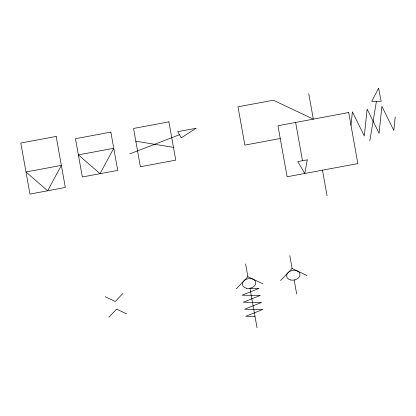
<?xml version="1.0" encoding="UTF-8"?>
<svg xmlns="http://www.w3.org/2000/svg" width="416" height="416" viewBox="0 0 416 416"><rect width="100%" height="100%" fill="white"/><g stroke="black" fill="none" stroke-linecap="round" stroke-linejoin="round"><path stroke-width="0.62" d="M395.2 117.052L393.838 130.494L381.883 106.35L379.085 133.25L367.13 109.101L364.333 136.001L352.383 111.852L350.984 125.304M369.798 140.946L376.418 101.405M122.928 293.452L115.227 301.48L105.243 296.748M108.904 317.169L116.605 309.135L126.589 313.867M236.335 288.777L247.884 276.734L245.596 263.968M280.55 280.53L292.1 268.481L289.812 255.72M129.823 153.878L179.483 134.722M280.233 138.502L244.858 145.101L237.994 106.813L273.369 100.214L313.321 119.142L308.74 93.616M255.018 316.519L245.83 316.259L262.891 309.447L244.572 309.239L261.628 302.427L243.313 302.219L260.369 295.407L242.055 295.199L259.111 288.392L249.954 288.288L257.036 327.777M135.824 141.216L173.482 147.378M292.1 268.481L307.081 275.579M247.884 276.734L262.865 283.826M322.473 170.186L327.054 195.712M295.63 122.439L302.5 160.727M294.174 280.036L296.676 294.008M307.237 159.843L304.788 173.488L297.757 161.611L307.237 159.843M378.622 88.223L371.675 101.405L381.16 101.4L378.622 88.223M61.365 165.381L47.642 190.788L25.99 171.98L61.365 165.381M113.75 148.283L100.027 173.69L78.374 154.882L113.75 148.283M196.035 128.336L181.262 137.81L177.705 131.633L196.035 128.336M56.176 136.438L20.8 143.036L29.957 194.085L65.328 187.486L56.176 136.438M110.848 132.101L75.473 138.705L82.337 176.987L117.712 170.388L110.848 132.101M168.906 121.857L133.536 128.456L140.4 166.743L175.776 160.144L168.906 121.857M348.691 112.538L277.945 125.741L287.102 176.784L357.848 163.587L348.691 112.538M246.522 288.262A6.75 4.862 -11 0 0 255.731 282.261A6.75 4.862 -11 0 0 245.034 279.973A6.75 4.862 -11 0 0 246.522 288.262M290.742 280.015A6.75 4.862 -11 0 0 299.946 274.014A6.75 4.862 -11 0 0 289.255 271.726A6.75 4.862 -11 0 0 290.742 280.015"/></g></svg>
